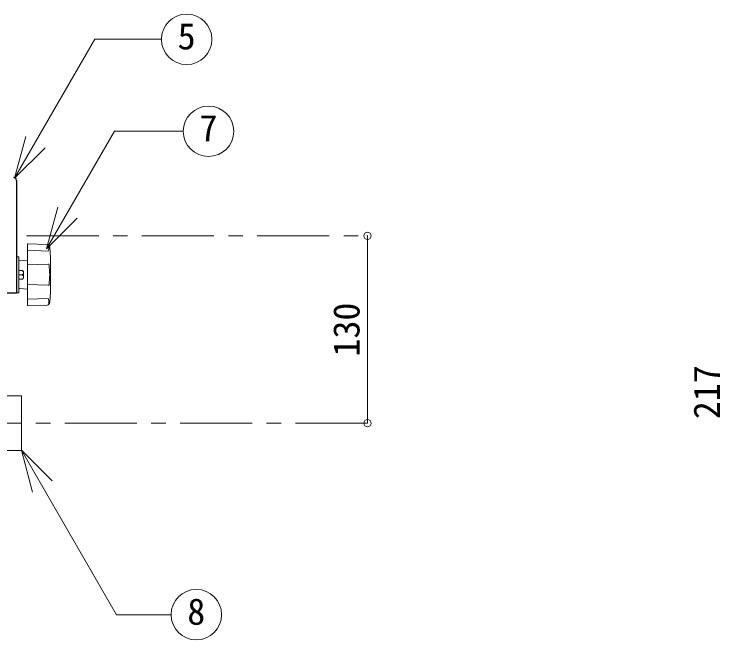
# Model space of a CAD drawing. Units: millimetres at full size, sheet at 1:10; details may follow other scales. Extents: x -2123 to 1927, y -1358 to 1452.
# Drawn here: x -1193 to -703.3, y -381.5 to 52.8 of the extents above; entities that cross this region are included whole.
import ezdxf
from ezdxf.enums import TextEntityAlignment as Align

# ---------------------------------------------------------------- set-up
doc = ezdxf.new("R2010")
doc.units = ezdxf.units.MM
doc.header["$LTSCALE"] = 10
doc.header["$PDMODE"] = 32
doc.header["$PDSIZE"] = 5
doc.linetypes.add('CHAIN1', pattern=[8, 5, -1, 1, -1])
doc.layers.add('0-0', color=7, linetype='Continuous', lineweight=18)
doc.styles.add('ＭＳ ゴシック', font='')
doc.styles.get('ＭＳ ゴシック').set_extended_font_data('MS Gothic')

msp = doc.modelspace()

# ---------------------------------------------------------------- linework, layer by layer
at = {"layer": '0-0'}
for p, q in [((-1192.66, -61.15), (-1136.99, 35.28)), ((-1090.76, 35.28), (-1136.99, 35.28)), ((-1170.45, -110.14), (-1123.34, -28.54)), ((-1075.6, -28.54), (-1123.34, -28.54)), ((-1192.66, -61.15), (-1184.9, -32.17)), ((-1192.66, -61.15), (-1171.45, -39.94)), ((-1170.45, -110.14), (-1162.69, -81.16)), ((-1170.45, -110.14), (-1149.24, -88.92)), ((-1183.8, -149.05), (-1183.8, -107.12)), ((-1183.29, -106.62), (-1170.14, -107.05)), ((-1183.8, -111.15), (-1169.25, -111.64)), ((-1167.82, -116.32), (-1168.2, -108.94)), ((-1189.8, -115.59), (-1191.3, -115.59)), ((-1189.8, -115.59), (-1189.8, -140.59)), ((-1167.8, -139.32), (-1167.8, -116.85)), ((-1189.34, -118.55), (-1183.8, -118.09)), ((-1183.8, -121.23), (-1169.25, -120.75)), ((-1187.18, -125.09), (-1189.8, -125.09)), ((-1186.55, -125.74), (-1186.55, -130.44)), ((-1187.18, -128.09), (-1189.8, -128.09)), ((-1187.18, -131.09), (-1189.8, -131.09)), ((-1183.8, -134.94), (-1169.25, -135.43)), ((-1189.8, -140.59), (-1191.3, -140.59)), ((-1189.34, -137.62), (-1183.8, -138.09)), ((-1167.82, -139.85), (-1168.2, -147.23)), ((-1183.8, -145.02), (-1169.25, -144.54)), ((-1183.29, -149.55), (-1170.14, -149.13)), ((-1187.8, -212.09), (-1197.8, -212.09)), ((-1187.8, -250.09), (-1187.8, -212.09)), ((-1187.8, -250.09), (-1197.8, -250.09)), ((-1187.9, -249.95), (-1166.68, -271.16)), ((-1187.9, -249.95), (-1180.13, -278.92)), ((-1187.9, -249.95), (-1122.04, -364.01)), ((-1084.07, -364.01), (-1122.04, -364.01))]:
    msp.add_line(p, q, dxfattribs=at)
at = {"layer": '0-0', "color": 5, "lineweight": 25}
for p in [(-1191.3, -62.59), (-1629.6, -140.59)]:
    msp.add_line(p, (-1191.3, -140.59), dxfattribs=at)
at = {"layer": '0-0', "color": 4, "linetype": 'CHAIN1', "lineweight": 9}
for p, q in [((-1184.3, -101.09), (-947.8, -101.09)), ((-947.8, -231.09), (-1262.8, -231.09))]:
    msp.add_line(p, q, dxfattribs=at)
at = {"layer": '0-0', "color": 4, "lineweight": 9}
msp.add_line((-947.8, -101.09), (-947.8, -231.09), dxfattribs=at)
at = {"layer": '0-0'}
for centre in [(-1073.26, 35.28), (-1058.1, -28.54), (-1066.57, -364.01)]:
    msp.add_circle(centre, 17.5, dxfattribs=at)
at = {"layer": '0-0', "color": 5, "lineweight": 25}
msp.add_arc((-1193.3, -62.59), 2, 0, 90, dxfattribs=at)
at = {"layer": '0-0'}
for centre, radius, start, end in [((-1183.3, -107.12), 0.5, 88.1542, 180), ((-1170.2, -109.05), 2, 3.0191, 88.1542), ((-1170.87, -108.58), 2.07, 3.0276, 38.733), ((-1178.76, -108.66), 9.96, 342.62, 1.0906), ((-1177.8, -116.85), 10, 0, 3.0191), ((-1189.3, -119.05), 0.5, 94.7636, 180), ((-1169.24, -121.25), 0.5, 7.2987, 91.9091), ((-1222.64, -128.09), 54.34, 352.7013, 7.2987), ((-1188.66, -126.59), 2.11, 314.6245, 45.3755), ((-1188.12, -126.62), 1.79, 29.2406, 58.3719), ((-1188.66, -129.59), 2.11, 314.6245, 45.3755), ((-1188.12, -129.56), 1.79, 301.6281, 330.7594), ((-1169.24, -134.93), 0.5, 268.0908, 352.7013), ((-1189.3, -137.13), 0.5, 180, 265.2364), ((-1177.8, -139.32), 10, 356.9809, 0), ((-1178.76, -147.51), 9.96, 358.9094, 17.38), ((-1183.3, -149.05), 0.5, 180, 271.8458), ((-1170.2, -147.13), 2, 271.8458, 356.9809), ((-1170.87, -147.59), 2.07, 321.267, 356.9724)]:
    msp.add_arc(centre, radius, start, end, dxfattribs=at)
at = {"layer": '0-0', "color": 1}
for p in [(-947.8, -101.09), (-947.8, -231.09)]:
    msp.add_point(p, dxfattribs=at)

# ---------------------------------------------------------------- texts
at = {"layer": '0-0', "style": 'ＭＳ ゴシック'}
for s, p in [('5', (-1079.51, 22.78)), ('7', (-1064.35, -41.04)), ('8', (-1072.82, -376.51))]:
    msp.add_text(s, height=18.33, dxfattribs=at).set_placement(p, align=Align.BOTTOM_LEFT)
for s, p in [('130', (-947.8, -184.84)), ('217', (-697.8, -228.34))]:
    msp.add_text(s, height=18.33, rotation=90, dxfattribs=at).set_placement(p, align=Align.BOTTOM_LEFT)

doc.saveas('drawing.dxf')
